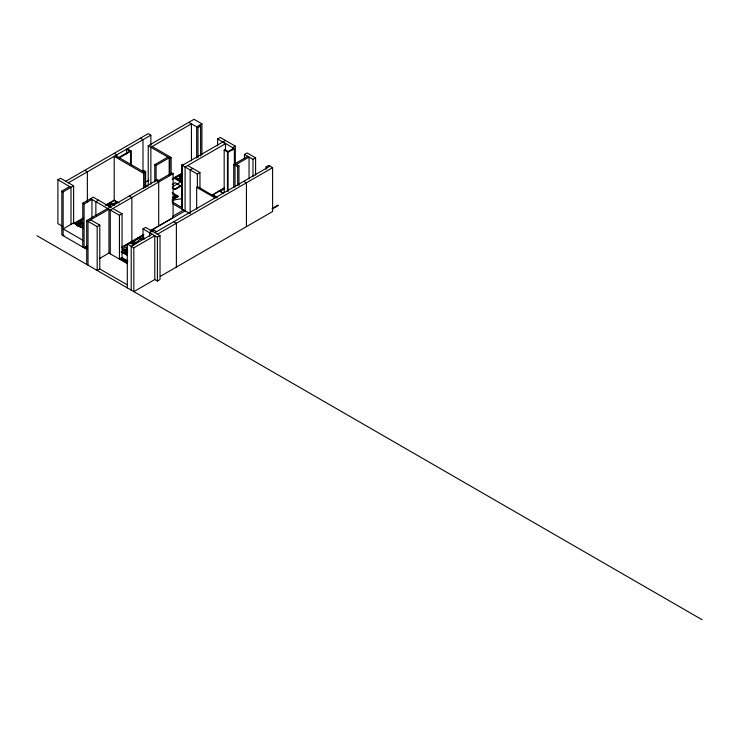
<?xml version="1.0" encoding="UTF-8"?>
<svg xmlns="http://www.w3.org/2000/svg" width="739" height="739" viewBox="0 0 739 739"><rect width="100%" height="100%" fill="white"/><g stroke="black" fill="none" stroke-linecap="round" stroke-linejoin="round"><path stroke-width="1.11" d="M82.777 247.048L82.777 240.24L63.138 228.905L73.614 222.855L73.614 185.822L60.515 178.256L57.901 179.771L57.901 223.612L62.806 226.448M82.777 240.24L82.777 203.207L93.243 197.156L110.582 207.16M91.941 217.885L91.941 199.428L84.08 203.964L84.08 247.805L87.267 245.967M86.703 264.433L86.703 220.591L156.095 180.528M87.359 201.83L87.359 171.836L84.736 170.321M88.015 265.19L88.015 221.349L108.956 209.248L108.956 253.089L99.266 258.687M119.108 203.013L114.194 200.177L114.194 156.335L143.652 173.342L144.964 172.593L144.964 187.586M116.817 157.139L116.817 154.83L114.194 153.315M122.055 257.634L122.055 213.793L119.441 215.298L119.441 259.14L122.055 257.634L127.949 261.033M142.996 239.288L142.996 228.905L145.62 227.39L160.021 235.704L160.021 279.545L157.398 281.06L154.784 279.545L133.833 291.646L133.833 247.805L154.784 235.704L154.784 279.545M142.996 172.011L142.996 139.708L140.382 138.193M143.652 188.343L143.652 173.342M148.234 184.981L148.234 145.759L194.061 119.302L201.913 123.838L201.913 154.987M149.546 236.147L149.546 232.683L152.16 231.168M150.858 184.187L150.858 147.264L191.438 123.838L191.438 160.751M150.858 145.555L150.858 135.172L148.234 133.667L65.753 181.286M157.398 281.06L157.398 237.219L160.021 235.704M158.709 225.885L158.709 182.043L155.439 180.15L156.751 179.392L158.709 180.528M182.274 209.248L182.274 165.407L222.67 142.091L225.478 143.717L225.478 150.636M197.987 157.61L197.987 127.616L200.611 126.101L200.611 156.105M224.176 192.676L224.176 149.989L224.832 149.611L228.102 151.504M227.446 191.105L227.446 151.883L233.727 148.253L234.383 148.631L234.383 164.779M228.102 191.484L228.102 152.252L224.176 149.989M232.683 149.952L232.683 147.643L235.298 146.137L235.298 164.437M126.147 245.819L126.175 245.08L143.615 235.002M140.576 238.891L135.163 243.436L132.041 243.029L136.225 243.676M77.928 226.282L79.101 224.785M77.558 223.88L78.399 222.873M134.664 241.514L134.055 241.986A8.97 5.173 0 0 0 133.556 245.136M68.376 182.792L150.858 135.172M118.776 157.472L129.907 151.052M87.026 249.505L61.827 234.956L61.827 191.105L69.678 186.57M119.432 157.85L131.219 151.052L131.219 164.889M61.827 191.105L63.138 191.863L73.614 185.822M201.913 123.838L196.676 126.859L196.676 158.007M142.996 171.457L144.308 170.7L145.62 171.457L145.62 187.604M154.784 181.96L154.784 164.649L167.873 157.093M144.308 172.215L145.62 171.457M154.784 164.649L156.095 165.407L169.185 157.85L169.185 175.152M148.234 145.759L169.841 158.229L171.152 157.472L171.152 173.628M98.481 200.177L95.867 201.692L95.867 215.539M217.626 145.879L217.626 138.95L220.25 137.445L235.298 146.137M73.364 223.751L83.359 217.987M105.252 205.35L114.194 200.177M144.964 182.422L148.89 180.15M106.647 204.888L114.259 200.5L118.194 202.763M78.713 221.266L83.211 218.67M82.86 219.224L79.988 220.878A9.976 5.764 0 0 0 82.934 223.15M109.631 206.236L111.072 207.068L108.559 205.627M181.618 208.878L181.618 165.028L182.93 164.28L183.586 164.649M222.864 141.98L225.478 140.465M64.007 235.205L63.138 235.704L63.138 191.863M157.398 181.286L171.799 172.972L173.111 173.72L173.111 217.571L150.313 230.725M80.061 227.446L82.87 225.829M173.111 173.72L110.268 210.005L110.268 253.846M225.478 143.717L185.092 167.032L185.092 210.874L150.571 230.808M172.787 178.45L182.607 172.778M172.178 179.401L174.145 178.256L180.695 182.034L172.436 186.81M174.949 177.803L182.034 173.711M181.923 174.127L176.224 177.415A9.976 5.764 0 0 0 181.591 180.519L182.441 180.03M192.75 168.437L190.163 169.924L190.163 213.765M86.703 220.591L97.178 226.633L99.793 225.127L99.793 268.968L126.997 284.672M172.242 184.427L175.189 182.727L181.083 186.126L175.189 189.535L172.224 187.817M228.102 152.252L234.383 148.631M181.12 181.498L182.496 180.704M181.618 165.028L197.368 174.081L199.955 172.593L199.955 188.741M174.533 189.156L180.427 185.748M244.47 159.061L244.47 154.451L247.085 152.936L255.592 157.85L255.592 175.152M175.614 195.586L174.598 195.004L176.353 196.02M172.215 199.696L178.136 196.278M172.455 199.807L178.348 196.398L172.169 192.833M233.727 187.503L233.727 164.427L247.741 156.335M196.676 209.248L196.676 187.327L197.775 186.699L216.998 197.95M233.727 164.427L237.662 166.691L238.965 165.942L238.965 185.554M244.47 154.451L252.978 159.365L255.592 157.85M172.787 216.241L183.586 210.005M121.88 247.149L143.8 234.494M212.269 194.957L224.582 187.854M121.963 247.325L143.662 234.799M211.566 195.595L224.499 188.122M150.405 231.085L153.536 229.903A16.119 9.302 0 0 1 152.502 231.732M126.064 245.773L127.819 244.757M129.685 243.676L143.606 235.639M151.55 231.048L153.536 229.903M133.962 243.279L135.921 242.143M141.057 239.187L144.003 237.478M266.068 169.231L266.068 166.922L268.691 165.407L272.617 167.679L272.617 211.52L160.4 276.303M152.16 234.198L131.219 246.29L131.219 290.131M154.784 232.683L269.994 166.164M123.071 252.96L127.792 250.244M157.398 234.198L272.617 167.679M99.793 268.968L97.178 270.483L97.178 226.633M124.512 260.183L126.766 261.486L121.27 258.308M272.063 208.518L277.892 205.146L278.418 205.451L272.58 208.814M78.205 223.649L79.544 223.049M172.556 197.553L175.864 196.352L172.76 197.719M224.564 189.129L219.594 190.958L223.261 193.073M77.022 225.515L78.713 224.905M182.45 175.041L180.288 175.559A11.815 6.817 0 0 0 180.02 179.383L182.034 179.734M78.981 223.723L80.394 223.427M79.239 223.843L80.92 223.899M76.191 224.813L78.066 224.887M179.974 179.189L181.849 179.346M79.452 224.037L81.161 224.564M75.581 223.778L77.466 224.61M199.299 125.344L200.611 126.101M188.824 122.323L197.987 127.616M217.626 138.95L232.683 147.643M266.068 166.922L267.379 167.679M236.351 164.427L238.965 165.942M243.815 181.286L246.429 182.792L246.429 226.633M187.706 165.527L199.955 172.593M152.16 146.516L171.152 157.472M219.197 190.958L223.178 193.258M213.368 195.087L217.109 197.239M196.676 187.327L215.012 197.913M127.293 148.779L131.219 151.052M175.448 177.517L182.284 181.461M175.402 177.545L182.237 181.489M174.422 177.508L180.972 181.286M115.506 155.587L144.964 172.593M172.52 193.248L177.951 196.38M172.797 193.683L177.711 196.519M172.289 197.267L174.256 198.394M144.964 184.685L147.911 186.385M172.132 201.886L181.951 207.548M181.692 208.158L182.274 208.5M172.787 203.77L189.295 213.303M129.251 196.02L131.875 197.535L131.875 241.376M173.767 221.728L176.381 223.233L176.381 267.075M110.878 202.449L110.268 202.8M110.878 202.625L114.767 204.869M110.573 202.8L114.462 205.045M153.647 229.949L156.585 231.649M107.312 204.509L111.293 206.809M107.063 204.648L110.952 206.892M112.882 208.5L122.055 213.793M57.901 179.771L70.99 187.327L70.99 224.37M90.629 198.671L119.441 215.298M142.996 228.905L157.398 237.219M82.777 203.207L84.08 203.964M141.602 238.863L142.341 239.297M90.629 219.834L99.793 225.127M129.907 242.512L133.833 244.775M133.833 247.805L127.293 244.018L127.293 287.868M127.394 248.202L125.427 247.066L122.286 248.886L127.792 252.054M83.128 223.233L79.221 220.979L83.073 223.261M78.195 220.97L83.017 223.751M73.614 222.855L83.424 228.527M121.113 251.833L126.997 255.232M120.596 258.299L127.2 262.114M120.328 258.521L127.053 262.41M108.956 253.089L127.293 263.675M85.391 247.048L87.267 248.128M36.95 235.704L702.05 619.698M175.125 177.702L180.279 180.778A10.808 6.245 0 0 0 182.154 181.766M78.897 221.164L83.073 223.658M140.29 238.946L140.549 239.15A21.422 12.369 0 0 1 143.976 239.501M79.535 224.277A1.108 0.637 0 0 1 77.863 224.841A1.108 0.637 0 0 1 77.863 223.723A1.108 0.637 0 0 1 79.535 224.277L80.847 225.349M76.782 223.076L77.309 224.277M79.442 224.499L79.784 226.023M252.978 159.365L252.978 176.667M249.052 179.014L249.052 157.093L235.039 165.185L235.039 187.106M237.662 166.691L237.662 185.156M197.368 174.081L197.368 186.773M169.841 158.229L169.841 174.386M156.095 165.407L156.095 180.408M130.563 165.268L130.563 151.421L126.637 149.158L126.637 153.777M172.113 200.842A16.304 9.413 0 0 1 182.321 198.939M75.295 224.24A2.965 1.709 0 0 1 78.657 222.892A2.965 1.709 0 0 1 81.151 224.767A2.965 1.709 0 0 1 78.011 226.282M127.404 253.172A3.704 2.134 0 0 1 122.517 251.149A3.704 2.134 0 0 1 127.404 249.126M127.45 252.211A2.226 1.284 0 0 1 124.549 251.999A2.226 1.284 0 0 1 124.549 250.299A2.226 1.284 0 0 1 127.45 250.087M132.632 244.046A2.919 1.681 0 0 1 132.189 244.276M182.274 179.919A8.314 4.803 0 0 1 181.073 178.746M180.39 179.512A33.523 19.353 0 0 1 180.556 175.226M116.235 202.754L109.409 205.063L116.235 202.754"/></g></svg>
